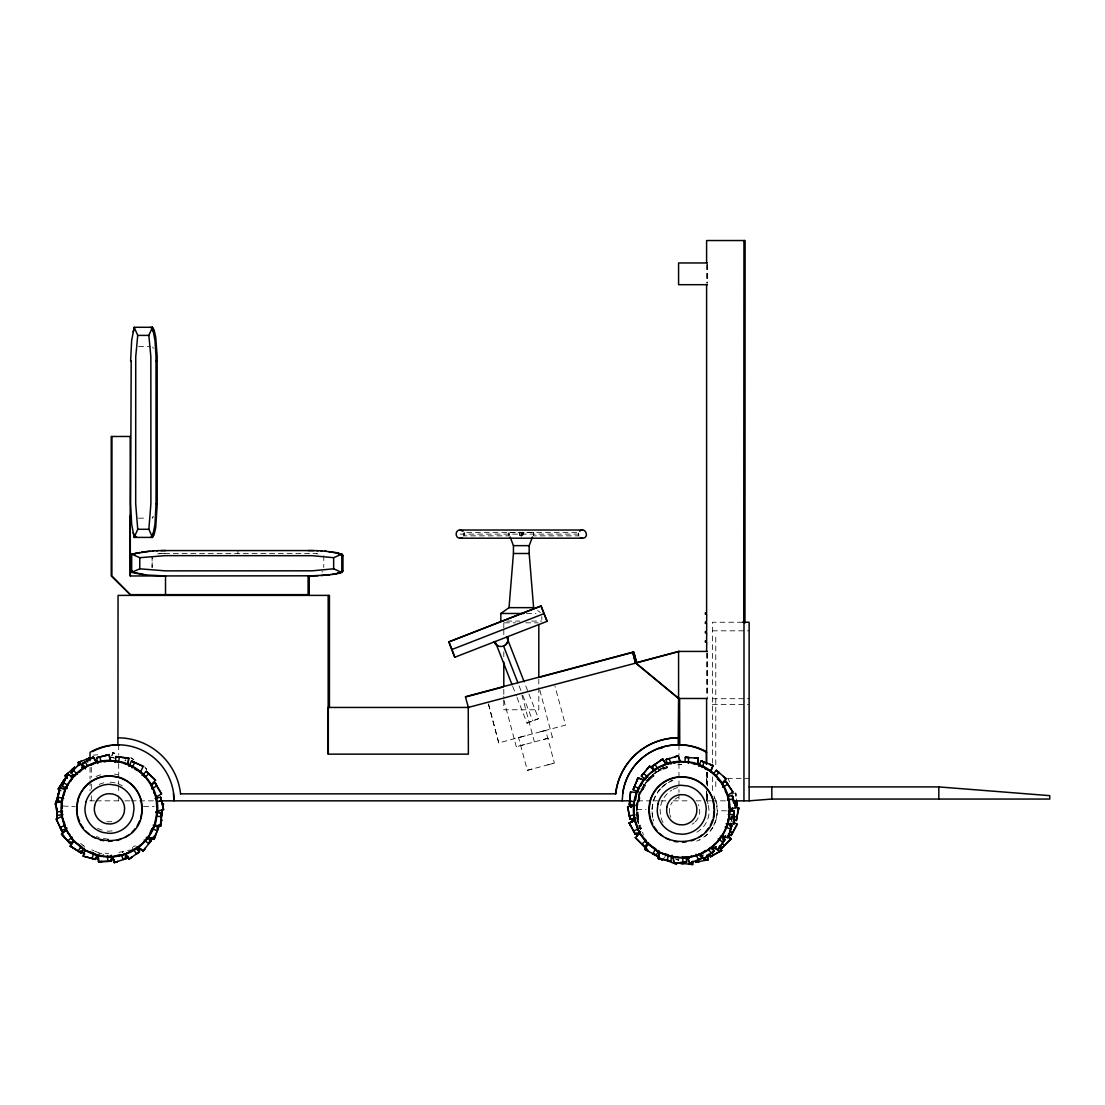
<?xml version="1.0" encoding="UTF-8"?>
<svg xmlns="http://www.w3.org/2000/svg" width="1105" height="1105" viewBox="0 0 1105 1105"><rect width="100%" height="100%" fill="white"/><g stroke="black" fill="none" stroke-linecap="round" stroke-linejoin="round"><path stroke-width="0.75" stroke-dasharray="5 3.75" d="M576.7 532.361L464.197 532.361L464.197 535.856L509.018 535.856L509.018 532.361L509.018 533.232M533.605 534.558L533.605 532.361L533.605 533.232M533.605 533.66L533.605 535.856L578.426 535.856L578.412 533.232M533.605 535.345L533.605 532.361M638.207 815.683L636.812 815.711L636.825 812.216L638.11 812.189L638.4 823.46M636.549 805.214L638.635 797.851L636.936 811.125L638.621 823.515M732.021 815.794L731.165 822.452L732.574 814.841M578.412 534.558L578.564 533.052M660.348 789.108A32.68 32.68 0 0 0 653.055 802.52L651.978 810.794L652.516 817.617M716.358 818.322L717.311 811.029M731.731 819.689L732.076 817.396M730.681 818.322L731.109 816.029M731.33 816.029L730.695 819.468L731.842 819.689L732.477 816.236M651.84 809.081L653.069 802.52M636.37 810.518L639.878 798.169C638.497 796.484 637.93 800.13 638.635 797.851M636.093 806.83L638.759 797.851M636.563 809.026L639.878 798.169M152.131 518.162L153.277 516.242M111.812 755.682L112.738 752.712L117.42 754.107M112.033 755.682L112.972 752.712L116.205 753.762L112.738 752.712M675.141 858.792L678.277 860.118L678.719 859.041M678.277 860.118L678.953 859.041M463.644 536.146L464.059 533.052M713.72 825.449L716.095 819.703M152.96 517.071L152.462 518.038M645.541 785.669L638.359 796.456L645.541 785.669L640.513 782.506M125.652 759.909L124.989 760.875L125.873 759.909M638.041 794.854L644.56 785.033L642.433 787.976L643.649 788.611M710.253 830.822L712.628 827.728M82.668 846.458L83.386 845.532M662.171 860.187L665.279 856.513M650.569 777.326L653.096 775.006L653.967 775.89L644.326 784.357M651.342 778.196L650.334 777.326L653.193 775.006L646.08 781.166M645.265 783.335L653.967 775.89M650.334 777.326L653.083 775.006M704.866 836.305L707.172 834.537M699.534 840.062L700.169 839.62L696.689 841.071M703.719 837.189C714.355 830.145 719.134 816.305 716.758 803.97A32.846 32.846 0 0 0 713.899 795.89M133.153 846.831L135.197 845.684M517.029 697.531L527.002 723.14L538.522 718.637L524.806 683.443M656.881 771.704L667.6 767.547L667.171 766.469L658.373 769.909L667.047 766.469L667.365 767.547M667.6 767.547L655.431 772.271M527.002 723.14L538.522 718.637M639.146 825.352L640.251 825.007L643.428 835.035M641.314 828.349L639.975 828.695L639.022 825.352L640.196 828.695L639.491 826.471A47.86 47.86 0 0 0 640.651 829.427M321.804 571.976L322.688 571.713M541.657 731.455L545.663 730.391L554.392 763.099L527.32 770.323L518.59 737.615L525.317 735.806M545.663 730.391L538.95 732.201M503.797 699.866L516.297 746.759L525.262 744.342M539.862 690.252L552.362 737.132L516.297 746.759M527.32 770.323L534.033 768.514M547.666 764.909L554.392 763.099M488.341 703.899L498.742 742.878L565.511 725.115L554.959 686.136M543.287 739.535L552.362 737.132M522.596 736.552L518.59 737.615M118.995 852.356L130.266 850.007M157.711 553.895L159.327 553.729M112.144 830.85L108.552 831.209A24.517 24.517 0 0 1 103.787 830.573M730.971 793.597L735.612 793.141L736.054 796.636L735.847 793.141L736.593 800.89M107.641 839.303L108.649 839.234M159.272 553.729L161.012 553.605M93.138 755.143L97.793 754.826M677.89 764.619L681.605 764.384L678.111 764.619M160.957 553.605L164.645 553.467M111.812 821.678L107.848 821.802A15.18 15.18 0 0 1 103.994 820.905M164.59 553.467L313.116 553.522M138.567 346.514L150.487 346.514M138.567 518.162L147.089 518.162M520.206 532.596L520.648 532.596A1.754 1.754 0 0 1 523.287 534.116A1.754 1.754 0 0 1 520.648 535.621L520.206 535.621A1.754 1.754 0 0 1 520.206 532.596A1.754 1.754 0 0 1 522.831 534.116A1.754 1.754 0 0 1 520.206 535.621M460.108 534.116L582.501 534.116M526.533 613.482L535.856 613.482M506.767 621.079L519.903 621.079M531.615 621.079L541.795 621.079M742.463 622.239L712.394 622.239L712.394 763.058M504.377 622.819L515.427 622.819M525.773 622.819L538.232 622.819M712.394 630.817L749.135 630.817M712.394 698.719L749.135 698.719M712.394 704.576L749.135 704.576M498.742 742.878L488.507 703.899M727.435 778.348L749.135 778.348M638.428 798.735L638.51 798.735A47.86 47.86 0 0 1 643.276 787.174M94.588 800.835L90.044 800.835L90.044 797.492M96.246 800.835L119.312 800.835M124.851 800.835L129.948 800.835M131.191 800.835L138.429 800.835M139.686 800.835L153.719 800.835M637.613 800.835L651.19 800.835M652.889 800.835L659.685 800.835M660.928 800.835L667.724 800.835M673.263 800.835L689.893 800.835M696.095 800.835L704.728 800.835M710.791 800.835L706.606 800.835L706.744 790.793L706.606 799.164M711.689 800.835L727.118 800.835M143.54 806.512L154.272 806.512M636.839 809.564L646.038 809.564M726.427 810.794L717.297 810.794L716.206 802.52A32.68 32.68 0 0 0 713.747 796.139M637.074 821.554L636.95 812.216M638.11 812.189L638.179 823.46M731.842 819.689L730.474 819.468M132.365 847.397L132.71 848.419M105.127 853.17L108.608 853.488M313.074 553.522L316.596 553.729M63.082 806.028L75.347 806.719M316.541 553.729L318.157 553.895M98.815 853.143L101.826 853.53M108.345 839.248L101.605 838.184M638.524 797.851L639.657 798.169M637.571 801.222L638.925 801.539M111.343 757.174L113.649 757.864M111.577 757.174L114.81 758.223M676.274 859.234L678.511 860.118M91.798 849.883L93.953 850.767M94.809 851.209L103.677 854.759M96.48 836.444L99.215 837.742M131.081 757.809L133.65 759.563M130.846 757.809L133.857 759.784M537.693 610.568L540.428 612.515M80.637 843.377L87.06 848.433M652.972 775.006L653.746 775.89M144.644 766.773L146.772 769.467L144.769 767.077M728.236 779.08L729.645 781.953M152.697 346.998L153.277 348.434M578.965 536.146L578.426 534.116M663.912 767.754L664.34 768.845M663.691 767.754L664.119 768.845M519.074 685.846L522.237 693.802M522.803 695.404L532.79 720.888M512.665 686.329L516.408 695.929M653 819.026L653.704 821.001M521.905 695.059L534.406 741.938M122.641 851.624L122.89 852.77M122.42 851.624L122.655 852.77M652.047 811.733L652.82 817.562M708.498 805.421L709.134 811.788A24.517 24.517 0 0 1 696.191 832.604M735.612 793.141L735.916 796.249M636.77 812.879L637.392 820.835M636.839 812.216L637.033 815.711M669.658 813.446L669.533 809.482A15.18 15.18 0 0 1 672.296 802.133M464.197 532.361L464.197 533.232M636.742 813.377L636.812 815.711M509.004 535.345L509.018 532.361M509.018 533.66L509.004 534.558M464.197 533.66L464.183 534.558M715.778 637.212L715.778 767.892M715.778 781.649L715.778 786.801M712.394 776.801L712.394 792.244M707.628 772.395L707.628 785.779M707.628 794.15L707.628 800.835M707.393 264.634L707.393 283.018M707.393 653.096L707.393 696.799M707.393 772.395L707.393 785.779M707.393 794.15L707.393 800.835M707.255 264.634L707.255 283.018M707.255 653.096L707.255 698.484M707.255 772.395L707.255 785.779M707.255 794.15L707.255 800.835M706.744 264.634L706.744 283.018M706.744 653.096L706.744 696.799M706.371 772.395L706.371 784.108M706.371 790.793L706.371 799.164M678.981 744.811L678.981 754.991M678.981 763.486L678.981 792.354M678.981 794.039L678.981 800.835M541.795 616.521L541.795 619.56M538.812 679.092L538.812 685.915M538.812 687.614L538.812 709.783L503.797 709.783L503.797 696.15M531.809 532.361L510.8 532.361M521.353 532.361L521.353 535.856M521.284 532.361L521.256 535.856M503.797 622.819L503.797 627.944M503.797 629.643L503.797 634.753M503.797 651.812L503.797 656.923M503.797 689.327L503.797 694.437M323.793 555.622L323.737 567.487M237.907 550.539L237.907 553.439M118.691 744.811L118.691 754.991M118.691 763.486L118.691 783.859M118.691 785.558L118.691 794.039M118.691 795.738L118.691 800.835M91.301 767.367L91.301 777.409M91.301 784.108L91.301 789.122M91.301 795.821L91.301 800.835M90.044 767.367L90.044 779.08M90.044 780.752L90.044 790.793M520.648 535.621A1.754 1.754 0 0 1 520.648 532.596M102.24 830.159A24.517 24.517 0 0 1 96.411 827.521M99.229 784.384A24.517 24.517 0 0 1 103.787 782.837M110.155 782.202A24.517 24.517 0 0 1 116.467 783.238M117.986 783.763A24.517 24.517 0 0 1 122.296 785.89M95.997 776.511A32.846 32.846 0 0 1 102.53 774.384M114.492 774.08A32.846 32.846 0 0 1 117.876 774.798M663.014 822.548A24.517 24.517 0 0 1 660.762 816.554L660.127 810.186A24.517 24.517 0 0 1 671.688 790.172M673.069 789.371A24.517 24.517 0 0 1 677.517 787.534M706.247 799.426A24.517 24.517 0 0 1 708.084 803.874M695.225 821.844A15.18 15.18 0 0 0 699.727 812.493L699.603 808.529A15.18 15.18 0 0 0 698.457 804.744M694.244 822.728A15.18 15.18 0 0 1 692.048 824.22M670.804 817.23A15.18 15.18 0 0 1 669.92 814.73M675.017 799.247A15.18 15.18 0 0 1 678.373 797.161M636.673 805.131A48.289 48.289 0 0 1 645.928 781.912M646.895 780.655A48.289 48.289 0 0 1 651.177 775.972M652.323 774.909A48.289 48.289 0 0 1 662.71 767.768M653.4 800.642A32.846 32.846 0 0 1 660.238 788.818M662.655 786.387A32.846 32.846 0 0 1 672.862 780.144M661.522 787.879A32.68 32.68 0 0 1 665.431 784.536M668.29 782.685A32.68 32.68 0 0 1 672.917 780.475M732.021 817.051A47.86 47.86 0 0 1 731.192 821.678M640.389 829.427A47.86 47.86 0 0 1 639.27 826.499M638.359 823.515A47.86 47.86 0 0 1 636.798 814.247M636.784 808.017A47.86 47.86 0 0 1 643.013 787.174M643.814 785.848A47.86 47.86 0 0 1 660.472 769.605L660.721 769.605A47.86 47.86 0 0 0 644.063 785.848M706.744 784.108L706.744 772.395L706.606 784.108M152.131 567.487L152.131 557.321L152.076 567.487M520.483 535.621A1.754 1.754 0 0 0 523.107 534.116A1.754 1.754 0 0 0 520.483 532.596A1.754 1.754 0 0 0 520.483 535.621"/><path stroke-width="1.5" d="M56.88 808.059L57.073 819.33M57.115 819.73L57.129 817.396L57.28 819.73M130.611 360.907L131.661 340.437L134.175 327.287L152.476 327.287L154.99 340.437L155.998 356.514L156.04 503.783L154.99 524.24L152.476 537.403L134.175 537.403L131.661 524.24L130.611 503.783L131.191 360.907M728.264 810.946L734.217 811.098L733.996 823.943L727.933 823.778L728.057 819.123M729.438 810.973L729.341 814.482L729.659 810.973M734.203 811.098L733.996 823.943M154.769 825.463L160.819 825.78L160.999 822.369L160.584 825.946L154.769 825.463L155.031 822.355M615.651 793.846L615.734 792.603A63.04 63.04 0 0 1 678.221 737.808L678.581 698.291L635.665 662.862L678.581 651.425L707.393 651.425M622.198 800.835L622.806 793.528A56.024 56.024 0 0 1 706.371 752.312L706.606 752.312M635.347 805.255L629.408 804.689L630.541 791.912L636.577 792.465L635.596 800.213M630.541 791.912L629.408 804.689M634.187 805.144L634.284 801.65L629.643 801.208M688.263 763.375L688.664 757.56L685.28 757.326L684.962 761.98L688.346 762.215L686.012 762.063M697.573 764.011L697.973 758.196L694.589 757.961L698.208 758.196L697.808 764.011L692.918 763.693M155.833 812.672L161.772 813.073L161.358 816.636L156.703 816.25L157.228 812.603L156.054 812.507M160.584 825.946L161.772 813.073L160.819 825.78M503.521 621.079L500.827 621.079L500.827 613.482L509.018 607.653L513.438 553.495L513.438 545.649L510.123 536.989M692.697 861.361L692.393 864.469L689.023 864.138L692.628 864.469L692.918 861.361M633.952 805.144L634.284 801.65M156.703 816.25L157.103 812.686M115.113 762.478L115.486 761.152M115.334 762.312L115.956 756.594L128.802 758.127L128.083 763.914L124.768 763.679M118.732 761.746L115.362 761.235L118.732 761.746L119.312 757.118L115.942 756.607L128.581 758.279L127.849 764.066M59.339 788.127L58.91 791.511L59.559 787.962L65.333 788.86L59.339 788.127L57.488 800.738L62.115 801.443L62.529 798.059L62.225 801.374M629.422 804.689L629.864 801.208M649.091 809.564L650.182 801.291A32.68 32.68 0 0 1 713.319 801.291C724.811 853.585 640.969 855.588 649.63 802.727A32.846 32.846 0 0 1 680.031 776.76L688.567 777.437A32.846 32.846 0 0 1 712.974 799.412L714.41 809.564M713.374 817.783L714.327 810.504M59.559 787.962L57.488 800.738L57.93 798.376M64.159 795.172L65.112 789.011M161.8 812.81L161.054 816.25L162.145 809.744M738.016 811.36L738.541 807.907L736.317 820.532L733.25 819.965M162.711 806.691L163.499 803.625L162.932 806.691M161.04 816.25L162.366 809.744M731.952 811.443L732.518 808.377M735.488 807.341L738.775 807.907L736.331 820.532L736.842 817.092L733.789 816.526M76.867 806.802L78.414 798.611A32.68 32.68 0 0 1 141.454 802.189C149.976 855.049 66.148 852.3 77.778 800.02A32.846 32.846 0 0 1 109.602 775.82L118.097 776.967A32.846 32.846 0 0 1 141.219 800.296L142.075 810.504M140.584 818.667L141.951 811.443M658.11 858.433L659.547 852.729L658.345 858.433L661.66 859.165L658.11 858.433L670.79 861.113L671.881 855.394M668.456 854.676L667.24 860.381L670.776 861.113L658.345 858.433M671.743 856.541L668.221 855.809L671.868 856.541L672.116 855.394M738.03 811.36L738.775 807.907M134.202 327.356L137.738 335.395L135.735 356.763L135.694 503.714L137.738 529.281L134.175 537.403M152.476 537.403L148.857 529.281L150.902 503.714L150.86 356.763L148.857 335.395L152.476 327.287M58.316 794.536L58.883 792.285L57.805 795.655M92.116 858.557L93.345 854.055L96.826 854.897L95.596 859.414L83.11 856.113L84.643 850.477L93.649 852.936M722.96 833.805L722.256 836.015L728.057 837.77L731.8 825.518M730.861 828.861L731.814 825.518L726.123 823.764M58.883 792.285L55.25 804.633L58.04 795.655M61.714 803.238L62.571 800.255M630.955 807.423L631.798 804.426M631.176 807.423L632.032 804.426M133.153 331.79L134.382 328.434M153.498 532.886L150.957 537.403M728.057 837.77L731.814 825.518M148.415 837.355L154.106 839.261L155.239 836.057L153.885 839.413L148.415 837.355L149.244 835.187M157.407 830.532L158.54 827.327L153.194 825.186M149.741 833.874L151.233 829.924M153.885 839.413L158.54 827.341L154.106 839.261M637.917 777.837L636.687 781.069L638.151 777.837L643.538 780.061L637.917 777.837L633.137 789.702L638.649 791.94M637.447 791.484L638.676 788.252L637.571 791.484M509.018 607.653L533.605 607.653L529.171 553.495L529.171 545.649L532.5 536.989M698.774 766.317L701.053 760.889L704.41 762.174M702.034 767.602L704.189 762.174L701.04 760.889L713.098 765.613L710.943 771.041L704.935 768.748M710.722 771.041L712.863 765.613L709.714 764.329L713.098 765.613M154.161 825.684L152.822 829.026L154.286 825.601M638.151 777.837L633.137 789.702L634.588 786.47M640.941 785.821L643.317 780.061M710.294 825.504L712.67 819.758M67.502 774.495L66.093 777.575L67.737 774.329L72.999 776.856L67.502 774.495L62.06 785.986L67.212 788.597M67.681 784.937L66.162 788.086L67.681 784.937L63.468 782.906M128.926 766.428L131.495 761.055L143.249 766.373L140.57 771.829L134.921 769.218M132.103 767.906L134.548 762.616L131.481 761.055L143.249 766.373M67.737 774.329L62.06 785.986L63.689 782.754M70.748 781.235L72.764 777.022M137.075 826.195L139.769 820.601M157.352 828.17L158.802 825.407M157.269 828.515L159.465 824.385M160.487 822.659L161.952 819.91L160.778 821.982M732.864 822.01L737.215 824.192L731.096 835.546L728.333 834.082M644.685 849.248L647.779 844.165L644.919 849.248L647.862 850.961L644.685 849.248L656.011 855.532L658.967 850.449M737.215 824.192L731.096 835.546L732.615 832.452L729.866 830.988M63.234 781.166L65.236 778.224L58.178 789.011L60.789 790.71M70.444 846.016L81.162 853.005L70.223 846.181L73.579 841.098L70.444 846.016L73.289 847.977L81.162 853.005L84.187 848.157M78.096 851.195L81.231 846.278M58.178 789.011L65.25 778.224M712.863 846.706L717.905 849.994L719.783 847.107L717.684 849.994L712.863 846.706L714.617 844.137M723.181 842.286L725.06 839.399L720.35 836.112M717.684 849.994L725.046 839.399L717.905 849.994M721.192 836.761L719.106 839.648L721.303 836.761M148.982 843.502L151.012 840.808L147.31 837.963L145.059 840.808L147.31 837.963M705.349 832.217L708.512 828.101M138.429 847.494L143.277 850.891L145.308 848.198L143.056 851.057L138.429 847.494L140.335 845.021M143.056 851.057L151.012 840.808L148.761 843.654L144.133 840.09M649.45 766.235L647.323 768.928L649.685 766.235L654.16 769.978L649.45 766.235L641.342 776.097L645.721 779.84M649.685 766.235L641.356 776.097L643.483 773.417L647.958 777.147M651.95 772.367L653.939 769.978M131.757 832.617L135.142 828.681M717.38 779.011L722.048 783.127L726.137 778.735L716.372 770.268L713.402 773.776M79.698 772.105L84.173 767.395L79.905 763.403L71.024 772.878L74.449 776.055L76.715 773.583L74.546 775.972M73.524 770.226L71.038 772.865L73.303 770.392L77.571 774.37M79.905 763.403L77.405 766.041L79.684 763.569L83.952 767.547M724.521 845.491L721.952 847.977L731.109 838.861L727.794 835.573L730.875 838.861L721.938 847.977L719.728 845.781M728.527 841.347L730.875 838.861M142.062 775.53L146.274 771.29L148.871 773.666M143.097 774.536L145.377 777.147L148.65 773.818L146.261 771.29L155.529 780.213L151.426 784.37M150.128 840.104L152.31 837.894M149.258 841.209L155.833 834.579M723.444 838.06L725.64 835.863M648.455 842.632L644.422 846.734L635.278 837.631L639.643 833.515L638.58 834.344M641.853 844.248L645.997 840.145L639.408 833.515M728.527 841.347L731.109 838.861M72.212 769.522L74.739 767.215L71.991 769.522M61.7 833.874L70.112 843.557L61.479 834.04L66.065 830.007L61.7 833.874L63.924 836.582L70.112 843.557L73.593 840.477L83.662 849.068L80.61 847.259C91.784 854.869 105.514 858.129 118.884 855.698A47.86 47.86 0 0 0 154.686 823.957L157.062 811.692L156.178 799.233A47.86 47.86 0 0 0 63.897 793.666C58.827 809.744 62.515 827.755 73.483 840.56L71.162 837.935L73.496 840.546M67.667 841.029L72.046 837.162M67.032 778.03L64.974 775.696L74.739 767.215M64.974 775.696L67.709 773.376L65.195 775.696L67.253 778.03M700.377 854.358L704.216 858.944L706.855 856.776L703.982 858.944L700.377 854.358L705.266 850.505M714.189 851.002L711.33 853.17L708.429 849.496L711.413 847.342L714.189 851.002L704.216 858.944M703.982 858.944L714.189 851.002M579.614 531.215C585.153 526.008 590.098 537.969 582.501 538.19L460.108 538.19C454.859 538.397 454.859 529.82 460.108 530.027L582.501 530.027M698.83 837.48L702.297 834.827M708.429 849.496L711.302 847.342M85.223 768.804L84.836 767.644M90.886 765.392L96.439 762.022L93.428 757.022L82.309 763.735L85.444 768.638M104.298 761.911L110.555 760.226L109.133 754.577L96.577 757.781L97.889 763.527M62.985 814.703L57.308 815.366L55.582 802.7L61.59 801.802L55.803 802.534M129.52 765.295L132.586 766.842M61.825 814.841L61.383 811.374M66.038 828.612L64.352 825.587L65.913 828.695M151.164 785.033L152.67 788.238L151.04 785.116L155.114 782.81L156.951 785.779M153.954 792.879L156.482 796.788M157.905 810.946L163.595 809.661L160.667 797.216L155.087 798.418M96.95 854.814L93.345 854.055M98.235 855.947L98.677 861.624L102.061 861.569L98.442 861.776L98.235 855.947L101.563 855.671M111.204 856.555L107.599 856.762L111.329 856.472M128.097 852.742A47.86 47.86 0 0 1 125.169 853.875L126.564 858.378L114.312 862.646L112.641 856.969L112.793 858.226M125.528 854.427L129.105 859.055L131.868 857.121L128.871 859.207L125.528 854.427L131.909 849.966M665.887 763.914L662.599 759.094L659.809 761.069L662.82 759.094L666.122 763.914L662.033 766.552M654.726 770.185L657.516 768.21L654.878 764.356L652.102 766.331L655.279 771.152M128.871 859.207L139.52 851.775L136.274 846.913M136.758 853.709L139.52 851.775L136.523 853.861L133.18 849.082M124.948 837.493L128.553 835.048M662.599 759.094L652.102 766.331L662.82 759.094M654.616 770.185L656.55 768.873M721.924 783.804L723.72 786.746L721.814 783.804L725.861 781.276L727.864 784.219M722.739 787.382L727.642 784.219L725.847 781.276L732.933 792.064L727.794 795.227L725.267 791.304M85.43 761.842L82.323 763.721L85.209 761.994L87.613 766L84.615 767.809M90.32 758.9L93.428 757.022M90.32 758.914L93.207 757.174L96.218 762.174M719.175 846.416L721.468 850.491L718.512 852.204L721.689 850.491L720.17 847.77M151.647 788.818L156.73 785.945L155.101 782.823L161.551 793.901L156.261 796.94M140.984 849.248L138.042 850.781L136.523 848.06M711.813 849.206L715.888 846.927M721.468 850.491L710.377 856.776L708.844 854.055M721.689 850.491L710.391 856.776L713.319 855.063L711.8 852.342M629.159 822.963L634.546 820.228L629.394 822.963L630.914 826.057L629.159 822.963L635.278 834.303L640.555 831.568M633.524 831.209L637.654 829.026L639.519 832.12M149.658 551.215L131.675 554.102L131.675 572.404L139.769 568.813L165.336 570.857L312.287 570.815L333.655 568.813L341.79 572.404L341.79 554.102L328.641 551.588M133.995 554.309L135.404 553.674M67.087 828.115L61.673 830.642L56.203 819.04L61.742 816.457L64.753 823.681M65.402 825.104L60.098 827.535L61.673 830.642L56.203 819.04M132.821 554.309L136.177 553.08M131.744 554.13L139.769 557.693L165.336 555.649L312.287 555.691L333.655 557.693L341.79 554.102M152.131 537.403L154.078 534.875L155.722 527.555L157.214 504.405L157.172 356.514L155.722 337.136L154.078 329.843L152.228 327.287M698.512 859.649L701.647 858.323L699.866 853.999L696.509 855.339L699.866 853.999M462.152 537.652L460.108 538.19M691.15 840.933L694.631 839.482M78.234 762.561L81.383 761.276L78.013 762.561L79.159 765.461M86.922 759.135L90.071 757.837L86.687 759.135L87.834 762.022M687.434 857.798L689.865 863.198L693.001 861.872L689.644 863.198L687.434 857.798L691.744 856.03M689.644 863.198L701.647 858.323L698.277 859.649L696.067 854.248M495.192 641.535L512.043 684.741M78.013 762.561L90.071 757.837M81.604 767.423L84.505 766.276M541.105 605.968L448.823 641.895L454.79 657.254L448.948 641.895L541.105 605.968L547.127 621.328L454.79 657.254M451.793 649.574L543.936 613.648L540.98 605.968M121.619 855.187L125.031 853.972L121.619 855.187L123.138 859.593L126.564 858.378L123.373 859.441M114.312 862.646L117.738 861.43L114.547 862.48L113.525 859.538M117.075 840.504L120.638 839.261M112.406 857.135L119.768 854.593M673.94 763.196L680.114 761.331L678.36 755.765L665.997 759.605L667.503 764.052M337.287 573.426L342.964 570.884L340.437 572.832L336.017 573.978L321.03 575.581M669.45 758.555L665.997 759.605L669.229 758.555L670.97 764.121M678.36 755.765L674.92 756.814L678.139 755.765L679.879 761.331M727.463 800.296L733.071 798.708L732.214 795.338L727.725 796.608L728.582 799.979L727.739 796.608L728.015 797.492C728.955 798.086 729.908 817.299 727.767 822.272A47.86 47.86 0 0 1 693.802 856.002C680.597 859.165 666.702 856.707 655.113 849.745L658.276 851.458L645.168 840.96L647.627 843.447C635.941 831.305 631.245 813.515 635.389 797.175A47.86 47.86 0 0 1 727.85 797.506L727.946 797.506M728.734 804.799L730.018 809.288L735.861 807.686L732.214 795.338L733.292 798.708M109.133 754.577L105.638 755.502L108.912 754.729L110.334 760.392M468.382 707.449L465.385 696.744L632.723 652.157L635.582 662.862M466.503 696.744L503.065 687.02M539.337 677.31L633.828 652.157L636.687 662.862L468.244 707.449L468.382 754.149L328.171 754.149L328.171 595.388M636.466 662.862L679.382 651.425M108.912 754.729L96.563 757.795L99.851 757.008L100.997 761.538M137.352 553.08L139.796 552.528M341.79 572.404L331.942 574.476M699.134 861.61L695.598 862.342L698.899 861.61L698.263 858.571M124.879 857.093L128.194 856.361M695.584 862.342L708.264 859.676L707.297 855.104M708.264 859.676L704.728 860.408L708.043 859.676L707.062 855.104M635.914 818.239L630.057 819.302L627.599 806.678L633.566 805.614L634.132 808.667M629.311 815.849L635.043 814.786M141.523 552.03L153.609 550.925M682.766 842.3L686.205 841.844M56.756 811.968L62.543 811.222M329.815 574.918L308.171 575.967M673.691 860.132L673.981 863.226L677.351 862.895L673.746 863.226L673.207 857.425L677.848 856.983M683.277 862.356L686.661 862.024L686.205 857.37L682.614 857.701L686.329 857.37M733.416 802.741L736.51 802.437L736.952 805.932L736.731 802.437M673.746 863.226L686.647 862.024L673.981 863.226M732.435 800.835L749.135 800.835L771.815 799.053L1049.75 799.053L1049.75 795.655L938.808 786.912L749.135 786.912M108.635 841.402L112.088 841.14M98.442 861.776L111.384 861.223L111.287 855.298M152.435 550.925L157.766 550.704M342.674 554.959L341.707 554.309L342.964 555.622L342.964 570.981M133.954 572.197L133.097 571.547M98.677 861.624L111.398 861.209L108 861.265M156.592 550.704L165.833 550.539M318.047 575.802L130.197 575.967L130.197 436.475M160.902 550.58L313.737 550.58M744.604 240.531L744.604 623.261L744.756 240.531L706.606 240.531L706.606 262.962M707.393 262.962L678.581 262.962L678.581 284.689L707.393 284.689M137.738 335.395L148.857 335.395M156.04 360.907L157.214 360.907M130.418 436.475L111.232 436.475L111.232 575.967L130.266 594.642L111.895 575.967L111.964 436.475M156.04 503.783L157.214 503.783M137.738 529.281L148.857 529.281M513.438 545.649L529.171 545.649M513.438 553.495L529.171 553.495M342.964 555.622L337.287 553.08M130.197 594.642L309.124 594.642L309.124 575.967L309.055 594.642M500.827 613.482L523.88 613.482M547.127 621.328L543.936 613.648M742.463 622.239L749.135 622.239L749.135 800.835M632.723 652.157L635.444 662.862L678.581 698.484L707.393 698.484M633.828 652.157L636.549 662.862M328.171 707.449L469.363 707.449M118.691 744.811L117.931 744.811L118.055 595.388L329.428 595.388L329.428 707.449M622.668 793.528A56.024 56.024 0 0 1 678.221 744.811L679.741 744.811L679.603 698.484M180.502 793.846L615.789 793.846L615.872 792.603A63.04 63.04 0 0 1 678.36 737.808M160.059 800.835L630.817 800.835M633.566 805.614L634.187 810.2M634.532 818.446L633.897 815.007M673.207 857.425L673.318 858.585M308.171 550.539L318.047 550.704M165.294 575.967L144.824 574.918L131.675 572.404M728.181 814.454L734.01 814.606M316.873 550.704L322.204 550.925M688.885 757.56L685.28 757.326L698.208 758.196M321.03 550.925L326.155 551.215M683.097 863.585L679.727 863.254L683.332 863.585M679.727 863.254L692.628 864.469M110.652 859.566L114.257 859.897M128.802 758.127L125.224 757.768L128.581 758.279M324.981 551.215L336.017 552.528L341.818 554.309M582.501 538.19L580.457 537.652M460.108 530.027L462.995 531.215M145.998 574.918L135.404 572.832M674.257 841.444L677.697 841.899M57.916 797.354L63.689 798.238M155.833 811.747L161.579 812.81M100.182 840.062L103.594 840.712M659.326 852.729L666.937 854.345M83.11 856.113L95.61 859.4L92.337 858.405M136.177 573.426L131.675 570.884M725.073 827.106L730.64 828.861M151.73 828.612L157.186 830.684M667.862 860.892L664.74 859.566L668.097 860.892M664.74 859.566L676.509 864.442M95.472 857.784L98.58 858.972M634.367 786.47L639.754 788.694M666.205 838.391L669.699 839.828M150.957 327.287L153.498 331.79M135.556 536.257L136.868 537.403M135.694 537.403L133.153 532.886M92.323 836.554L95.721 838.198M647.544 844.165L655.693 848.737L652.834 853.82L655.997 855.532L653.055 853.82M70.223 846.181L73.275 847.977M73.358 841.25L79.919 845.436M718.139 838.999L722.96 842.286M659.202 833.294L662.655 835.946M146.274 837.328L147.2 838.032M655.058 854.414L657.503 856.334M659.947 858.254L662.392 860.187L653.4 853.212M81.01 851.085L84.671 853.972M80.775 851.085L84.45 853.972M719.12 772.575L716.385 770.268L718.885 772.575L715.805 776.083L714.051 774.536M726.137 778.735L723.402 776.428L725.902 778.735M85.61 831.071L88.925 833.916M155.529 780.213L148.65 773.818M635.278 837.631L644.436 846.734L642.074 844.248M722.09 843.295L724.3 845.491M61.479 834.04L63.91 836.582M142.987 774.619L145.377 777.147M65.844 830.173L69.974 834.827M653.759 826.499L656.909 830.615M644.961 846.098L648.469 851.237M69.574 841.499L71.342 844.068M69.684 841.817L71.438 844.386M732.933 792.064L727.642 784.219M80.555 823.985L83.483 828.28M161.551 793.901L156.73 785.945M634.325 820.228L637.958 827.106M637.654 829.026L639.298 832.12M629.394 822.963L635.292 834.303L633.759 831.209M650.279 818.473L652.668 824.206M506.712 637.046L524.184 681.84M503.549 646.011L517.844 682.655M77.557 815.766L79.601 821.637M735.861 807.686L733.071 798.708M636.452 833.073L637.392 836.043M60.706 826.927L62.584 833.239M163.595 809.661L160.667 797.216L161.33 800.711L156.772 801.733L156.275 799.164M627.599 806.678L630.057 819.302L629.532 815.849M55.582 802.7L56.12 806.098L55.913 803.722M649.063 809.799L650.03 817.078M61.369 801.968L62.156 808.142M55.996 804.081L57.308 815.366L57.087 812.99M736.51 801.277L736.966 805.932M682.503 856.541L683.042 862.356M76.825 807.037L77.378 814.371M180.64 793.846L180.419 792.603A63.04 63.04 0 0 0 117.931 737.808M173.996 799.44L173.609 793.528A56.024 56.024 0 0 0 90.044 752.312L90.044 760.682M173.471 793.528L173.955 800.835M111.066 855.463L111.108 856.624M107.558 855.588L107.779 861.43M632.447 818.957L632.53 822.065M632.322 818.556L632.309 822.065M57.004 812.728L57.294 819.33M734.217 811.098L734.245 814.606M938.808 786.912L938.808 799.053M771.815 786.801L771.815 799.053M744.093 240.531L743.955 800.835M706.606 284.689L706.606 612.902L705.432 612.902L705.432 614.062L706.744 614.062L706.606 622.239L705.432 622.239L705.432 623.413L706.744 623.413L706.606 631.577L705.432 631.577L705.432 632.751L706.744 632.751L706.606 640.914L705.432 640.914L705.432 642.088L706.744 642.088L706.606 651.425M706.606 698.484L706.606 764.025M706.371 752.312L706.371 764.025M705.584 612.902L705.584 614.062M705.584 622.239L705.584 623.413M705.584 631.577L705.584 632.751M705.584 640.914L705.584 642.088M678.581 651.425L678.581 698.484M678.221 737.808L678.221 744.811M538.812 624.532L538.812 677.393M503.797 662.047L503.797 685.915M333.655 557.693L333.655 568.813M328.309 707.449L328.309 754.149M308.461 575.967L308.461 594.642M308.392 575.967L308.392 594.642M165.515 575.967L165.515 594.642M139.769 557.693L139.769 568.813M130.266 515.704L130.349 575.967M659.657 748.527A56.024 56.024 0 0 1 662.434 747.546M659.533 748.527A56.024 56.024 0 0 1 662.296 747.546M679.603 744.811A56.024 56.024 0 0 1 706.344 751.593M507.623 636.673A7.21 7.21 0 0 1 503.535 646.011A7.21 7.21 0 0 1 494.184 641.908M507.72 636.673A7.21 7.21 0 0 1 505.275 645.099M498.106 645.9A7.21 7.21 0 0 1 494.28 641.908M92.571 751.593A56.024 56.024 0 0 1 110.541 745.502M111.992 745.281A56.024 56.024 0 0 1 119.312 744.811M64.422 789.992A47.86 47.86 0 0 1 65.609 787.078M71.203 777.671A47.86 47.86 0 0 1 73.192 775.24M730.819 823.184A47.86 47.86 0 0 1 729.922 826.181M725.281 836.084A47.86 47.86 0 0 1 722.615 839.966M716.233 846.831A47.86 47.86 0 0 1 712.545 849.773M703.015 855.118A47.86 47.86 0 0 1 700.073 856.237M689.396 858.571A47.86 47.86 0 0 1 686.26 858.792M732.297 807.686A47.86 47.86 0 0 1 732.408 810.794M138.885 846.444A47.86 47.86 0 0 1 136.343 848.281M100.458 855.629A47.86 47.86 0 0 1 97.392 854.925M112.42 760.862A47.86 47.86 0 0 1 115.528 761.152M126.15 763.748A47.86 47.86 0 0 1 129.05 764.936M139.7 771.47A47.86 47.86 0 0 1 143.208 774.619M155.708 796.014A47.86 47.86 0 0 1 156.427 799.053M728.015 822.272A47.86 47.86 0 0 1 727.104 825.255M714.438 844.759A47.86 47.86 0 0 1 710.833 847.797M702.863 852.715A47.86 47.86 0 0 1 699.99 853.999M673.857 856.914A47.86 47.86 0 0 1 670.79 856.292M635.555 821.954A47.86 47.86 0 0 1 634.864 818.916M634.008 808.004A47.86 47.86 0 0 1 634.215 804.882M709.838 770.917A47.86 47.86 0 0 1 713.526 773.859M666.771 807.299L666.647 811.25A15.18 15.18 0 0 0 679.299 824.717L683.249 824.855A15.18 15.18 0 0 0 696.73 812.203L696.854 808.238A15.18 15.18 0 0 0 684.202 794.771L680.238 794.647A15.18 15.18 0 0 0 666.771 807.299M634.505 799.523C627.599 829.33 653.759 859.952 684.271 857.784A48.289 48.289 0 0 0 728.982 819.592L729.977 807.023A48.289 48.289 0 0 0 691.785 762.326L679.216 761.331A48.289 48.289 0 0 0 634.505 799.523M94.657 805.545L94.298 809.495A15.18 15.18 0 0 0 106.163 823.653L110.113 823.998A15.18 15.18 0 0 0 124.271 812.147L124.616 808.197A15.18 15.18 0 0 0 112.765 794.025L108.815 793.68A15.18 15.18 0 0 0 94.657 805.545M657.876 804.178L657.24 810.545A24.517 24.517 0 0 0 676.177 833.626L682.545 834.247A24.517 24.517 0 0 0 705.625 815.324L706.247 808.957A24.517 24.517 0 0 0 687.324 785.876L680.942 785.254A24.517 24.517 0 0 0 657.876 804.178M62.875 795.959C54.283 825.325 78.676 857.383 109.257 856.941A48.289 48.289 0 0 0 156.067 821.346L157.753 808.86A48.289 48.289 0 0 0 122.158 762.063L109.671 760.364A48.289 48.289 0 0 0 62.875 795.959M85.941 801.926L84.947 808.252A24.517 24.517 0 0 0 102.544 832.369L108.87 833.35A24.517 24.517 0 0 0 132.973 815.752L133.967 809.426A24.517 24.517 0 0 0 116.37 785.323L110.044 784.343A24.517 24.517 0 0 0 85.941 801.926M727.242 824.123L726.178 827.452L727.242 824.123M647.06 776.401L644.933 779.094L647.06 776.401M136.951 847.867L133.857 850.035L136.827 847.949M670.625 763.016L667.392 764.052L670.625 763.016M699.313 765.226L702.462 766.511L699.313 765.226"/></g></svg>
